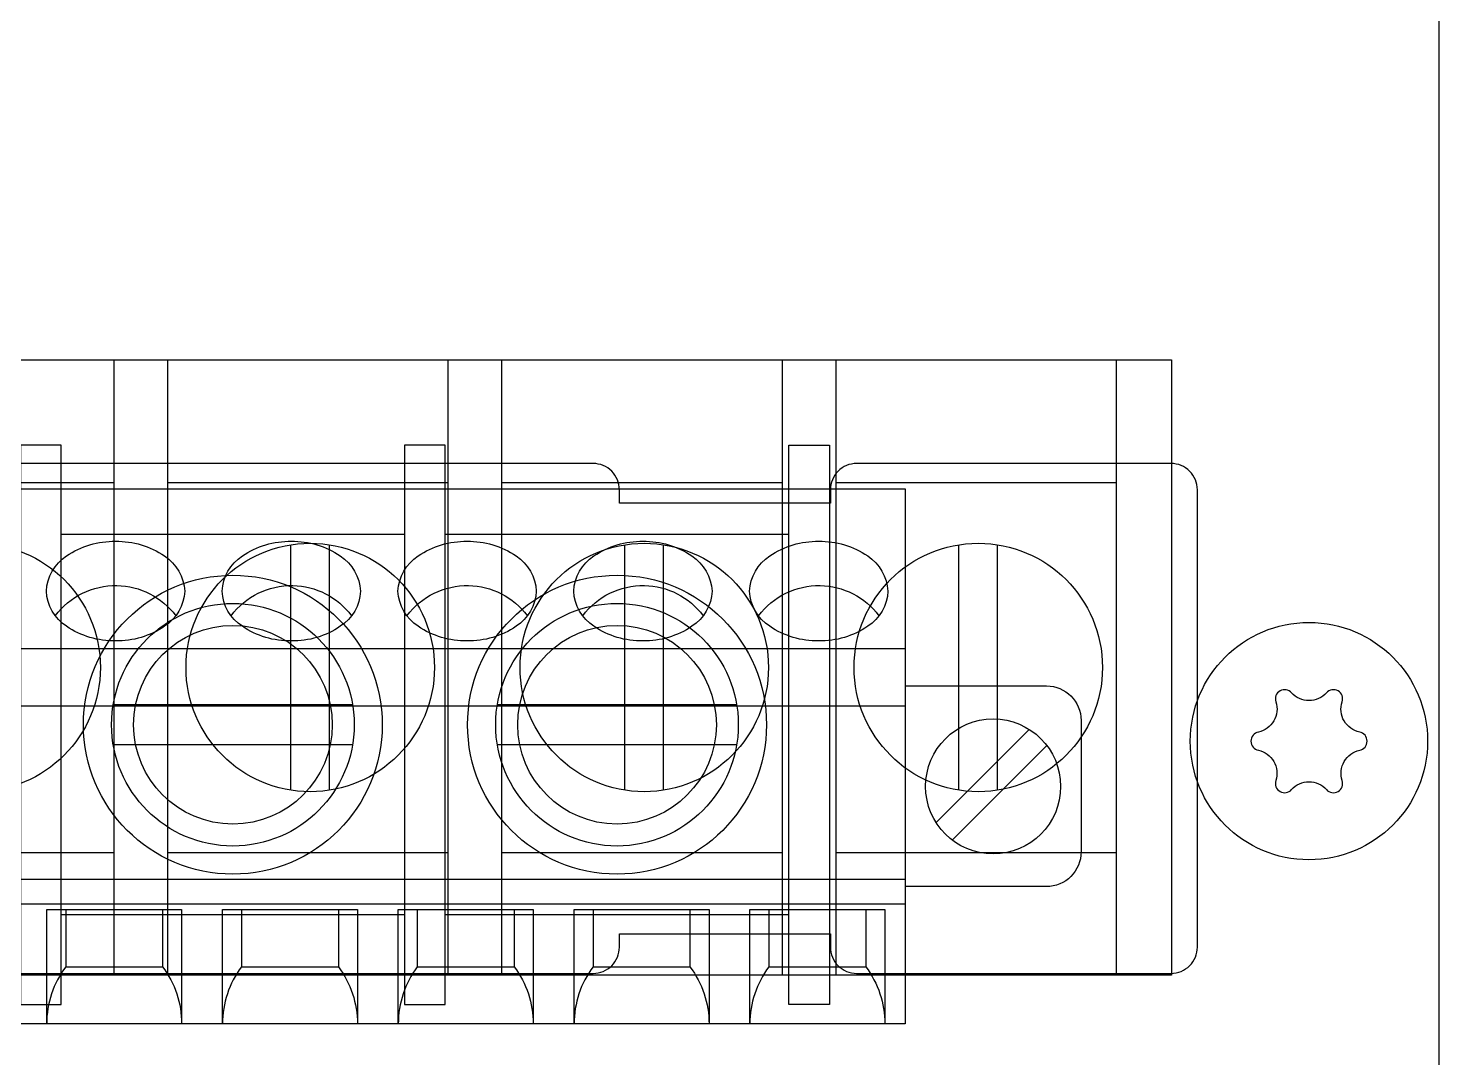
# Model space of a CAD drawing. Extents: x 0.3 to 23.7, y 0.2 to 17.5.
# Drawn here: x 21.396 to 23.001, y 2.016 to 3.187 of the extents above; entities that cross this region are included whole.
import ezdxf

# ---------------------------------------------------------------- set-up
doc = ezdxf.new("R2010")
doc.units = 0
doc.header["$MEASUREMENT"] = 0
for name, color, linetype in [('5_01__0-__EMPTY', 7, 'CONTINUOUS'), ('5_02__8-___4__ACI', 7, 'CONTINUOUS'), ('5_03__C-___4__DI_-__3__DO_', 7, 'CONTINUOUS'), ('5_04__2X___8__DO__STANDARD', 7, 'CONTINUOUS'), ('5_05__2A___8__DO__STANDARD', 7, 'CONTINUOUS'), ('5_06__2B___8__DO__STANDARD', 7, 'CONTINUOUS'), ('5_07__2C___8__DO__STANDARD', 7, 'CONTINUOUS'), ('5_08__3-___8__DI', 7, 'CONTINUOUS'), ('5_09__5-___8__AI', 7, 'CONTINUOUS'), ('5_10__6-___4__AI_-__4__AO_', 7, 'CONTINUOUS'), ('5_11__E___4__ACI_-__3__AVI', 7, 'CONTINUOUS'), ('7_00_____DWG', 7, 'CONTINUOUS')]:
    doc.layers.add(name, color=color, linetype=linetype)

msp = doc.modelspace()

# ---------------------------------------------------------------- linework, layer by layer
at = {"layer": '5_01__0-__EMPTY'}
msp.add_lwpolyline([(21.0736, 2.1117), (22.0388, 2.1117, 0.414214), (22.0687, 2.1416), (22.0687, 2.1567), (22.3087, 2.1567), (22.3087, 2.1416, 0.414214), (22.3386, 2.1117), (22.6963, 2.1117, 0.414973), (22.7262, 2.1416), (22.7262, 2.6618, 0.414973), (22.6963, 2.6917), (22.3386, 2.6917, 0.414214), (22.3087, 2.6618), (22.3087, 2.6467), (22.0687, 2.6467), (22.0687, 2.6618, 0.414214), (22.0388, 2.6917), (21.0736, 2.6917, 0.414214)], format="xyb", dxfattribs=at)
at = {"layer": '5_02__8-___4__ACI'}
for points in [[(21.4336, 2.0765), (21.4336, 2.7126), (21.3873, 2.7126), (21.3873, 2.0765)], [(21.8706, 2.0765), (21.8706, 2.7126), (21.8243, 2.7126), (21.8243, 2.0765)], [(22.2613, 2.0765), (22.2613, 2.7126), (22.3076, 2.7126), (22.3076, 2.0765)]]:
    msp.add_lwpolyline(points, close=True, dxfattribs=at)
for points in [[(21.8243, 2.6108), (21.4336, 2.6108)], [(22.2613, 2.6108), (21.8706, 2.6108)], [(21.7651, 2.4171), (21.4928, 2.4171)], [(22.2021, 2.4171), (21.9298, 2.4171)], [(21.4928, 2.3721), (21.7651, 2.3721)], [(21.9298, 2.3721), (22.2021, 2.3721)], [(21.8243, 2.1783), (21.4336, 2.1783)], [(22.2613, 2.1783), (21.8706, 2.1783)]]:
    msp.add_lwpolyline(points, dxfattribs=at)
for centre, radius in [((21.629, 2.3946), 0.17), ((22.066, 2.3946), 0.17), ((21.629, 2.3946), 0.138), ((22.066, 2.3946), 0.138), ((21.629, 2.3946), 0.113), ((22.066, 2.3946), 0.113)]:
    msp.add_circle(centre, radius, dxfattribs=at)
at = {"layer": '5_03__C-___4__DI_-__3__DO_'}
msp.add_lwpolyline([(20.7939, 2.663), (22.3939, 2.663), (22.3939, 2.0543), (20.7939, 2.0543)], close=True, dxfattribs=at)
for points in [[(21.4168, 2.5465, -0.244062), (21.4398, 2.5866, -0.154167), (21.4955, 2.6032, -0.154167), (21.5512, 2.5866, -0.236767), (21.5742, 2.5465, -0.24406), (21.5512, 2.5065, -0.154167), (21.4955, 2.4899, -0.154167), (21.4398, 2.5065, -0.244061)], [(21.6168, 2.5465, -0.244062), (21.6398, 2.5866, -0.154167), (21.6955, 2.6032, -0.154167), (21.7512, 2.5866, -0.236767), (21.7742, 2.5465, -0.24406), (21.7512, 2.5065, -0.154167), (21.6955, 2.4899, -0.154167), (21.6398, 2.5065, -0.244061)], [(21.8168, 2.5465, -0.244062), (21.8398, 2.5866, -0.154167), (21.8955, 2.6032, -0.154167), (21.9512, 2.5866, -0.236767), (21.9742, 2.5465, -0.24406), (21.9512, 2.5065, -0.154167), (21.8955, 2.4899, -0.154167), (21.8398, 2.5065, -0.244061)], [(22.0168, 2.5465, -0.244062), (22.0398, 2.5866, -0.154167), (22.0955, 2.6032, -0.154167), (22.1512, 2.5866, -0.236767), (22.1742, 2.5465, -0.24406), (22.1512, 2.5065, -0.154167), (22.0955, 2.4899, -0.154167), (22.0398, 2.5065, -0.244061)], [(22.2168, 2.5465, -0.244062), (22.2398, 2.5866, -0.154167), (22.2955, 2.6032, -0.154167), (22.3512, 2.5866, -0.236767), (22.3742, 2.5465, -0.24406), (22.3512, 2.5065, -0.154167), (22.2955, 2.4899, -0.154167), (22.2398, 2.5065, -0.244061)]]:
    msp.add_lwpolyline(points, format="xyb", close=True, dxfattribs=at)
for points in [[(21.4268, 2.5185, -0.001746), (21.427, 2.5186, -0.240907), (21.4971, 2.5529, -0.231198), (21.564, 2.5186, -0.005828), (21.5643, 2.5187)], [(21.6268, 2.5185, -0.001746), (21.627, 2.5186, -0.240907), (21.6971, 2.5529, -0.231198), (21.764, 2.5186, -0.005828), (21.7643, 2.5187)], [(21.8268, 2.5185, -0.001746), (21.827, 2.5186, -0.240907), (21.8971, 2.5529, -0.231198), (21.964, 2.5186, -0.005828), (21.9643, 2.5187)], [(22.0268, 2.5185, -0.001746), (22.027, 2.5186, -0.240907), (22.0971, 2.5529, -0.231198), (22.164, 2.5186, -0.005828), (22.1643, 2.5187)], [(22.2268, 2.5185, -0.001746), (22.227, 2.5186, -0.240907), (22.2971, 2.5529, -0.231198), (22.364, 2.5186, -0.005828), (22.3643, 2.5187)], [(22.3939, 2.4388), (22.5546, 2.4388, -0.414169), (22.5939, 2.3995), (22.5939, 2.2499, -0.414258), (22.5546, 2.2105), (22.3939, 2.2105)], [(21.4388, 2.1844), (21.4388, 2.1192, 0.162853), (21.4172, 2.0543, 1.944453)], [(21.549, 2.1844), (21.549, 2.1192, -0.162853), (21.5707, 2.0543, -1.944453)], [(21.6388, 2.1844), (21.6388, 2.1192, 0.162853), (21.6172, 2.0543, 1.944453)], [(21.749, 2.1844), (21.749, 2.1192, -0.162853), (21.7707, 2.0543, -1.944453)], [(21.8388, 2.1844), (21.8388, 2.1192, 0.162853), (21.8172, 2.0543, 1.944453)], [(21.949, 2.1844), (21.949, 2.1192, -0.162853), (21.9707, 2.0543, -1.944453)], [(22.0388, 2.1844), (22.0388, 2.1192, 0.162853), (22.0172, 2.0543, 1.944453)], [(22.149, 2.1844), (22.149, 2.1192, -0.162853), (22.1707, 2.0543, -1.944453)], [(22.2388, 2.1844), (22.2388, 2.1192, 0.162853), (22.2172, 2.0543, 1.944453)], [(22.349, 2.1844), (22.349, 2.1192, -0.162853), (22.3707, 2.0543, -1.944453)]]:
    msp.add_lwpolyline(points, format="xyb", dxfattribs=at)
for points in [[(20.7939, 2.4814), (22.3939, 2.4814)], [(20.7939, 2.416), (22.3939, 2.416)], [(22.4291, 2.2833), (22.535, 2.3893)], [(22.4474, 2.2633), (22.555, 2.3709)], [(20.7939, 2.2189), (22.3939, 2.2189)], [(20.7939, 2.191), (22.3939, 2.191)], [(21.4172, 2.0543), (21.4172, 2.1844), (21.5707, 2.1844), (21.5707, 2.0543)], [(21.6172, 2.0543), (21.6172, 2.1844), (21.7707, 2.1844), (21.7707, 2.0543)], [(21.8172, 2.0543), (21.8172, 2.1844), (21.9707, 2.1844), (21.9707, 2.0543)], [(22.0172, 2.0543), (22.0172, 2.1844), (22.1707, 2.1844), (22.1707, 2.0543)], [(22.2172, 2.0543), (22.2172, 2.1844), (22.3707, 2.1844), (22.3707, 2.0543)], [(21.4388, 2.1192), (21.549, 2.1192)], [(21.6388, 2.1192), (21.749, 2.1192)], [(21.8388, 2.1192), (21.949, 2.1192)], [(22.0388, 2.1192), (22.149, 2.1192)], [(22.2388, 2.1192), (22.349, 2.1192)]]:
    msp.add_lwpolyline(points, dxfattribs=at)
msp.add_circle((22.4939, 2.3244), 0.0768, dxfattribs=at)
at = {"layer": '5_04__2X___8__DO__STANDARD'}
msp.add_lwpolyline([(20.7939, 2.663), (22.3939, 2.663), (22.3939, 2.0543), (20.7939, 2.0543)], close=True, dxfattribs=at)
for points in [[(21.4168, 2.5465, -0.244062), (21.4398, 2.5866, -0.154167), (21.4955, 2.6032, -0.154167), (21.5512, 2.5866, -0.236767), (21.5742, 2.5465, -0.24406), (21.5512, 2.5065, -0.154167), (21.4955, 2.4899, -0.154167), (21.4398, 2.5065, -0.244061)], [(21.6168, 2.5465, -0.244062), (21.6398, 2.5866, -0.154167), (21.6955, 2.6032, -0.154167), (21.7512, 2.5866, -0.236767), (21.7742, 2.5465, -0.24406), (21.7512, 2.5065, -0.154167), (21.6955, 2.4899, -0.154167), (21.6398, 2.5065, -0.244061)], [(21.8168, 2.5465, -0.244062), (21.8398, 2.5866, -0.154167), (21.8955, 2.6032, -0.154167), (21.9512, 2.5866, -0.236767), (21.9742, 2.5465, -0.24406), (21.9512, 2.5065, -0.154167), (21.8955, 2.4899, -0.154167), (21.8398, 2.5065, -0.244061)], [(22.0168, 2.5465, -0.244062), (22.0398, 2.5866, -0.154167), (22.0955, 2.6032, -0.154167), (22.1512, 2.5866, -0.236767), (22.1742, 2.5465, -0.24406), (22.1512, 2.5065, -0.154167), (22.0955, 2.4899, -0.154167), (22.0398, 2.5065, -0.244061)], [(22.2168, 2.5465, -0.244062), (22.2398, 2.5866, -0.154167), (22.2955, 2.6032, -0.154167), (22.3512, 2.5866, -0.236767), (22.3742, 2.5465, -0.24406), (22.3512, 2.5065, -0.154167), (22.2955, 2.4899, -0.154167), (22.2398, 2.5065, -0.244061)]]:
    msp.add_lwpolyline(points, format="xyb", close=True, dxfattribs=at)
for points in [[(21.4268, 2.5185, -0.001746), (21.427, 2.5186, -0.240907), (21.4971, 2.5529, -0.231198), (21.564, 2.5186, -0.005828), (21.5643, 2.5187)], [(21.6268, 2.5185, -0.001746), (21.627, 2.5186, -0.240907), (21.6971, 2.5529, -0.231198), (21.764, 2.5186, -0.005828), (21.7643, 2.5187)], [(21.8268, 2.5185, -0.001746), (21.827, 2.5186, -0.240907), (21.8971, 2.5529, -0.231198), (21.964, 2.5186, -0.005828), (21.9643, 2.5187)], [(22.0268, 2.5185, -0.001746), (22.027, 2.5186, -0.240907), (22.0971, 2.5529, -0.231198), (22.164, 2.5186, -0.005828), (22.1643, 2.5187)], [(22.2268, 2.5185, -0.001746), (22.227, 2.5186, -0.240907), (22.2971, 2.5529, -0.231198), (22.364, 2.5186, -0.005828), (22.3643, 2.5187)], [(22.3939, 2.4388), (22.5546, 2.4388, -0.414169), (22.5939, 2.3995), (22.5939, 2.2499, -0.414258), (22.5546, 2.2105), (22.3939, 2.2105)], [(21.4388, 2.1844), (21.4388, 2.1192, 0.162853), (21.4172, 2.0543, 1.944453)], [(21.549, 2.1844), (21.549, 2.1192, -0.162853), (21.5707, 2.0543, -1.944453)], [(21.6388, 2.1844), (21.6388, 2.1192, 0.162853), (21.6172, 2.0543, 1.944453)], [(21.749, 2.1844), (21.749, 2.1192, -0.162853), (21.7707, 2.0543, -1.944453)], [(21.8388, 2.1844), (21.8388, 2.1192, 0.162853), (21.8172, 2.0543, 1.944453)], [(21.949, 2.1844), (21.949, 2.1192, -0.162853), (21.9707, 2.0543, -1.944453)], [(22.0388, 2.1844), (22.0388, 2.1192, 0.162853), (22.0172, 2.0543, 1.944453)], [(22.149, 2.1844), (22.149, 2.1192, -0.162853), (22.1707, 2.0543, -1.944453)], [(22.2388, 2.1844), (22.2388, 2.1192, 0.162853), (22.2172, 2.0543, 1.944453)], [(22.349, 2.1844), (22.349, 2.1192, -0.162853), (22.3707, 2.0543, -1.944453)]]:
    msp.add_lwpolyline(points, format="xyb", dxfattribs=at)
for points in [[(20.7939, 2.4814), (22.3939, 2.4814)], [(20.7939, 2.416), (22.3939, 2.416)], [(22.4291, 2.2833), (22.535, 2.3893)], [(22.4474, 2.2633), (22.555, 2.3709)], [(20.7939, 2.2189), (22.3939, 2.2189)], [(20.7939, 2.191), (22.3939, 2.191)], [(21.4172, 2.0543), (21.4172, 2.1844), (21.5707, 2.1844), (21.5707, 2.0543)], [(21.6172, 2.0543), (21.6172, 2.1844), (21.7707, 2.1844), (21.7707, 2.0543)], [(21.8172, 2.0543), (21.8172, 2.1844), (21.9707, 2.1844), (21.9707, 2.0543)], [(22.0172, 2.0543), (22.0172, 2.1844), (22.1707, 2.1844), (22.1707, 2.0543)], [(22.2172, 2.0543), (22.2172, 2.1844), (22.3707, 2.1844), (22.3707, 2.0543)], [(21.4388, 2.1192), (21.549, 2.1192)], [(21.6388, 2.1192), (21.749, 2.1192)], [(21.8388, 2.1192), (21.949, 2.1192)], [(22.0388, 2.1192), (22.149, 2.1192)], [(22.2388, 2.1192), (22.349, 2.1192)]]:
    msp.add_lwpolyline(points, dxfattribs=at)
msp.add_circle((22.4939, 2.3244), 0.0768, dxfattribs=at)
at = {"layer": '5_05__2A___8__DO__STANDARD'}
msp.add_lwpolyline([(20.7939, 2.663), (22.3939, 2.663), (22.3939, 2.0543), (20.7939, 2.0543)], close=True, dxfattribs=at)
for points in [[(21.4168, 2.5465, -0.244062), (21.4398, 2.5866, -0.154167), (21.4955, 2.6032, -0.154167), (21.5512, 2.5866, -0.236767), (21.5742, 2.5465, -0.24406), (21.5512, 2.5065, -0.154167), (21.4955, 2.4899, -0.154167), (21.4398, 2.5065, -0.244061)], [(21.6168, 2.5465, -0.244062), (21.6398, 2.5866, -0.154167), (21.6955, 2.6032, -0.154167), (21.7512, 2.5866, -0.236767), (21.7742, 2.5465, -0.24406), (21.7512, 2.5065, -0.154167), (21.6955, 2.4899, -0.154167), (21.6398, 2.5065, -0.244061)], [(21.8168, 2.5465, -0.244062), (21.8398, 2.5866, -0.154167), (21.8955, 2.6032, -0.154167), (21.9512, 2.5866, -0.236767), (21.9742, 2.5465, -0.24406), (21.9512, 2.5065, -0.154167), (21.8955, 2.4899, -0.154167), (21.8398, 2.5065, -0.244061)], [(22.0168, 2.5465, -0.244062), (22.0398, 2.5866, -0.154167), (22.0955, 2.6032, -0.154167), (22.1512, 2.5866, -0.236767), (22.1742, 2.5465, -0.24406), (22.1512, 2.5065, -0.154167), (22.0955, 2.4899, -0.154167), (22.0398, 2.5065, -0.244061)], [(22.2168, 2.5465, -0.244062), (22.2398, 2.5866, -0.154167), (22.2955, 2.6032, -0.154167), (22.3512, 2.5866, -0.236767), (22.3742, 2.5465, -0.24406), (22.3512, 2.5065, -0.154167), (22.2955, 2.4899, -0.154167), (22.2398, 2.5065, -0.244061)]]:
    msp.add_lwpolyline(points, format="xyb", close=True, dxfattribs=at)
for points in [[(21.4268, 2.5185, -0.001746), (21.427, 2.5186, -0.240907), (21.4971, 2.5529, -0.231198), (21.564, 2.5186, -0.005828), (21.5643, 2.5187)], [(21.6268, 2.5185, -0.001746), (21.627, 2.5186, -0.240907), (21.6971, 2.5529, -0.231198), (21.764, 2.5186, -0.005828), (21.7643, 2.5187)], [(21.8268, 2.5185, -0.001746), (21.827, 2.5186, -0.240907), (21.8971, 2.5529, -0.231198), (21.964, 2.5186, -0.005828), (21.9643, 2.5187)], [(22.0268, 2.5185, -0.001746), (22.027, 2.5186, -0.240907), (22.0971, 2.5529, -0.231198), (22.164, 2.5186, -0.005828), (22.1643, 2.5187)], [(22.2268, 2.5185, -0.001746), (22.227, 2.5186, -0.240907), (22.2971, 2.5529, -0.231198), (22.364, 2.5186, -0.005828), (22.3643, 2.5187)], [(22.3939, 2.4388), (22.5546, 2.4388, -0.414169), (22.5939, 2.3995), (22.5939, 2.2499, -0.414258), (22.5546, 2.2105), (22.3939, 2.2105)], [(21.4388, 2.1844), (21.4388, 2.1192, 0.162853), (21.4172, 2.0543, 1.944453)], [(21.549, 2.1844), (21.549, 2.1192, -0.162853), (21.5707, 2.0543, -1.944453)], [(21.6388, 2.1844), (21.6388, 2.1192, 0.162853), (21.6172, 2.0543, 1.944453)], [(21.749, 2.1844), (21.749, 2.1192, -0.162853), (21.7707, 2.0543, -1.944453)], [(21.8388, 2.1844), (21.8388, 2.1192, 0.162853), (21.8172, 2.0543, 1.944453)], [(21.949, 2.1844), (21.949, 2.1192, -0.162853), (21.9707, 2.0543, -1.944453)], [(22.0388, 2.1844), (22.0388, 2.1192, 0.162853), (22.0172, 2.0543, 1.944453)], [(22.149, 2.1844), (22.149, 2.1192, -0.162853), (22.1707, 2.0543, -1.944453)], [(22.2388, 2.1844), (22.2388, 2.1192, 0.162853), (22.2172, 2.0543, 1.944453)], [(22.349, 2.1844), (22.349, 2.1192, -0.162853), (22.3707, 2.0543, -1.944453)]]:
    msp.add_lwpolyline(points, format="xyb", dxfattribs=at)
for points in [[(20.7939, 2.4814), (22.3939, 2.4814)], [(20.7939, 2.416), (22.3939, 2.416)], [(22.4291, 2.2833), (22.535, 2.3893)], [(22.4474, 2.2633), (22.555, 2.3709)], [(20.7939, 2.2189), (22.3939, 2.2189)], [(20.7939, 2.191), (22.3939, 2.191)], [(21.4172, 2.0543), (21.4172, 2.1844), (21.5707, 2.1844), (21.5707, 2.0543)], [(21.6172, 2.0543), (21.6172, 2.1844), (21.7707, 2.1844), (21.7707, 2.0543)], [(21.8172, 2.0543), (21.8172, 2.1844), (21.9707, 2.1844), (21.9707, 2.0543)], [(22.0172, 2.0543), (22.0172, 2.1844), (22.1707, 2.1844), (22.1707, 2.0543)], [(22.2172, 2.0543), (22.2172, 2.1844), (22.3707, 2.1844), (22.3707, 2.0543)], [(21.4388, 2.1192), (21.549, 2.1192)], [(21.6388, 2.1192), (21.749, 2.1192)], [(21.8388, 2.1192), (21.949, 2.1192)], [(22.0388, 2.1192), (22.149, 2.1192)], [(22.2388, 2.1192), (22.349, 2.1192)]]:
    msp.add_lwpolyline(points, dxfattribs=at)
msp.add_circle((22.4939, 2.3244), 0.0768, dxfattribs=at)
at = {"layer": '5_06__2B___8__DO__STANDARD'}
msp.add_lwpolyline([(20.7939, 2.663), (22.3939, 2.663), (22.3939, 2.0543), (20.7939, 2.0543)], close=True, dxfattribs=at)
for points in [[(21.4168, 2.5465, -0.244062), (21.4398, 2.5866, -0.154167), (21.4955, 2.6032, -0.154167), (21.5512, 2.5866, -0.236767), (21.5742, 2.5465, -0.24406), (21.5512, 2.5065, -0.154167), (21.4955, 2.4899, -0.154167), (21.4398, 2.5065, -0.244061)], [(21.6168, 2.5465, -0.244062), (21.6398, 2.5866, -0.154167), (21.6955, 2.6032, -0.154167), (21.7512, 2.5866, -0.236767), (21.7742, 2.5465, -0.24406), (21.7512, 2.5065, -0.154167), (21.6955, 2.4899, -0.154167), (21.6398, 2.5065, -0.244061)], [(21.8168, 2.5465, -0.244062), (21.8398, 2.5866, -0.154167), (21.8955, 2.6032, -0.154167), (21.9512, 2.5866, -0.236767), (21.9742, 2.5465, -0.24406), (21.9512, 2.5065, -0.154167), (21.8955, 2.4899, -0.154167), (21.8398, 2.5065, -0.244061)], [(22.0168, 2.5465, -0.244062), (22.0398, 2.5866, -0.154167), (22.0955, 2.6032, -0.154167), (22.1512, 2.5866, -0.236767), (22.1742, 2.5465, -0.24406), (22.1512, 2.5065, -0.154167), (22.0955, 2.4899, -0.154167), (22.0398, 2.5065, -0.244061)], [(22.2168, 2.5465, -0.244062), (22.2398, 2.5866, -0.154167), (22.2955, 2.6032, -0.154167), (22.3512, 2.5866, -0.236767), (22.3742, 2.5465, -0.24406), (22.3512, 2.5065, -0.154167), (22.2955, 2.4899, -0.154167), (22.2398, 2.5065, -0.244061)]]:
    msp.add_lwpolyline(points, format="xyb", close=True, dxfattribs=at)
for points in [[(21.4268, 2.5185, -0.001746), (21.427, 2.5186, -0.240907), (21.4971, 2.5529, -0.231198), (21.564, 2.5186, -0.005828), (21.5643, 2.5187)], [(21.6268, 2.5185, -0.001746), (21.627, 2.5186, -0.240907), (21.6971, 2.5529, -0.231198), (21.764, 2.5186, -0.005828), (21.7643, 2.5187)], [(21.8268, 2.5185, -0.001746), (21.827, 2.5186, -0.240907), (21.8971, 2.5529, -0.231198), (21.964, 2.5186, -0.005828), (21.9643, 2.5187)], [(22.0268, 2.5185, -0.001746), (22.027, 2.5186, -0.240907), (22.0971, 2.5529, -0.231198), (22.164, 2.5186, -0.005828), (22.1643, 2.5187)], [(22.2268, 2.5185, -0.001746), (22.227, 2.5186, -0.240907), (22.2971, 2.5529, -0.231198), (22.364, 2.5186, -0.005828), (22.3643, 2.5187)], [(22.3939, 2.4388), (22.5546, 2.4388, -0.414169), (22.5939, 2.3995), (22.5939, 2.2499, -0.414258), (22.5546, 2.2105), (22.3939, 2.2105)], [(21.4388, 2.1844), (21.4388, 2.1192, 0.162853), (21.4172, 2.0543, 1.944453)], [(21.549, 2.1844), (21.549, 2.1192, -0.162853), (21.5707, 2.0543, -1.944453)], [(21.6388, 2.1844), (21.6388, 2.1192, 0.162853), (21.6172, 2.0543, 1.944453)], [(21.749, 2.1844), (21.749, 2.1192, -0.162853), (21.7707, 2.0543, -1.944453)], [(21.8388, 2.1844), (21.8388, 2.1192, 0.162853), (21.8172, 2.0543, 1.944453)], [(21.949, 2.1844), (21.949, 2.1192, -0.162853), (21.9707, 2.0543, -1.944453)], [(22.0388, 2.1844), (22.0388, 2.1192, 0.162853), (22.0172, 2.0543, 1.944453)], [(22.149, 2.1844), (22.149, 2.1192, -0.162853), (22.1707, 2.0543, -1.944453)], [(22.2388, 2.1844), (22.2388, 2.1192, 0.162853), (22.2172, 2.0543, 1.944453)], [(22.349, 2.1844), (22.349, 2.1192, -0.162853), (22.3707, 2.0543, -1.944453)]]:
    msp.add_lwpolyline(points, format="xyb", dxfattribs=at)
for points in [[(20.7939, 2.4814), (22.3939, 2.4814)], [(20.7939, 2.416), (22.3939, 2.416)], [(22.4291, 2.2833), (22.535, 2.3893)], [(22.4474, 2.2633), (22.555, 2.3709)], [(20.7939, 2.2189), (22.3939, 2.2189)], [(20.7939, 2.191), (22.3939, 2.191)], [(21.4172, 2.0543), (21.4172, 2.1844), (21.5707, 2.1844), (21.5707, 2.0543)], [(21.6172, 2.0543), (21.6172, 2.1844), (21.7707, 2.1844), (21.7707, 2.0543)], [(21.8172, 2.0543), (21.8172, 2.1844), (21.9707, 2.1844), (21.9707, 2.0543)], [(22.0172, 2.0543), (22.0172, 2.1844), (22.1707, 2.1844), (22.1707, 2.0543)], [(22.2172, 2.0543), (22.2172, 2.1844), (22.3707, 2.1844), (22.3707, 2.0543)], [(21.4388, 2.1192), (21.549, 2.1192)], [(21.6388, 2.1192), (21.749, 2.1192)], [(21.8388, 2.1192), (21.949, 2.1192)], [(22.0388, 2.1192), (22.149, 2.1192)], [(22.2388, 2.1192), (22.349, 2.1192)]]:
    msp.add_lwpolyline(points, dxfattribs=at)
msp.add_circle((22.4939, 2.3244), 0.0768, dxfattribs=at)
at = {"layer": '5_07__2C___8__DO__STANDARD'}
msp.add_lwpolyline([(20.7939, 2.663), (22.3939, 2.663), (22.3939, 2.0543), (20.7939, 2.0543)], close=True, dxfattribs=at)
for points in [[(21.4168, 2.5465, -0.244062), (21.4398, 2.5866, -0.154167), (21.4955, 2.6032, -0.154167), (21.5512, 2.5866, -0.236767), (21.5742, 2.5465, -0.24406), (21.5512, 2.5065, -0.154167), (21.4955, 2.4899, -0.154167), (21.4398, 2.5065, -0.244061)], [(21.6168, 2.5465, -0.244062), (21.6398, 2.5866, -0.154167), (21.6955, 2.6032, -0.154167), (21.7512, 2.5866, -0.236767), (21.7742, 2.5465, -0.24406), (21.7512, 2.5065, -0.154167), (21.6955, 2.4899, -0.154167), (21.6398, 2.5065, -0.244061)], [(21.8168, 2.5465, -0.244062), (21.8398, 2.5866, -0.154167), (21.8955, 2.6032, -0.154167), (21.9512, 2.5866, -0.236767), (21.9742, 2.5465, -0.24406), (21.9512, 2.5065, -0.154167), (21.8955, 2.4899, -0.154167), (21.8398, 2.5065, -0.244061)], [(22.0168, 2.5465, -0.244062), (22.0398, 2.5866, -0.154167), (22.0955, 2.6032, -0.154167), (22.1512, 2.5866, -0.236767), (22.1742, 2.5465, -0.24406), (22.1512, 2.5065, -0.154167), (22.0955, 2.4899, -0.154167), (22.0398, 2.5065, -0.244061)], [(22.2168, 2.5465, -0.244062), (22.2398, 2.5866, -0.154167), (22.2955, 2.6032, -0.154167), (22.3512, 2.5866, -0.236767), (22.3742, 2.5465, -0.24406), (22.3512, 2.5065, -0.154167), (22.2955, 2.4899, -0.154167), (22.2398, 2.5065, -0.244061)]]:
    msp.add_lwpolyline(points, format="xyb", close=True, dxfattribs=at)
for points in [[(21.4268, 2.5185, -0.001746), (21.427, 2.5186, -0.240907), (21.4971, 2.5529, -0.231198), (21.564, 2.5186, -0.005828), (21.5643, 2.5187)], [(21.6268, 2.5185, -0.001746), (21.627, 2.5186, -0.240907), (21.6971, 2.5529, -0.231198), (21.764, 2.5186, -0.005828), (21.7643, 2.5187)], [(21.8268, 2.5185, -0.001746), (21.827, 2.5186, -0.240907), (21.8971, 2.5529, -0.231198), (21.964, 2.5186, -0.005828), (21.9643, 2.5187)], [(22.0268, 2.5185, -0.001746), (22.027, 2.5186, -0.240907), (22.0971, 2.5529, -0.231198), (22.164, 2.5186, -0.005828), (22.1643, 2.5187)], [(22.2268, 2.5185, -0.001746), (22.227, 2.5186, -0.240907), (22.2971, 2.5529, -0.231198), (22.364, 2.5186, -0.005828), (22.3643, 2.5187)], [(22.3939, 2.4388), (22.5546, 2.4388, -0.414169), (22.5939, 2.3995), (22.5939, 2.2499, -0.414258), (22.5546, 2.2105), (22.3939, 2.2105)], [(21.4388, 2.1844), (21.4388, 2.1192, 0.162853), (21.4172, 2.0543, 1.944453)], [(21.549, 2.1844), (21.549, 2.1192, -0.162853), (21.5707, 2.0543, -1.944453)], [(21.6388, 2.1844), (21.6388, 2.1192, 0.162853), (21.6172, 2.0543, 1.944453)], [(21.749, 2.1844), (21.749, 2.1192, -0.162853), (21.7707, 2.0543, -1.944453)], [(21.8388, 2.1844), (21.8388, 2.1192, 0.162853), (21.8172, 2.0543, 1.944453)], [(21.949, 2.1844), (21.949, 2.1192, -0.162853), (21.9707, 2.0543, -1.944453)], [(22.0388, 2.1844), (22.0388, 2.1192, 0.162853), (22.0172, 2.0543, 1.944453)], [(22.149, 2.1844), (22.149, 2.1192, -0.162853), (22.1707, 2.0543, -1.944453)], [(22.2388, 2.1844), (22.2388, 2.1192, 0.162853), (22.2172, 2.0543, 1.944453)], [(22.349, 2.1844), (22.349, 2.1192, -0.162853), (22.3707, 2.0543, -1.944453)]]:
    msp.add_lwpolyline(points, format="xyb", dxfattribs=at)
for points in [[(20.7939, 2.4814), (22.3939, 2.4814)], [(20.7939, 2.416), (22.3939, 2.416)], [(22.4291, 2.2833), (22.535, 2.3893)], [(22.4474, 2.2633), (22.555, 2.3709)], [(20.7939, 2.2189), (22.3939, 2.2189)], [(20.7939, 2.191), (22.3939, 2.191)], [(21.4172, 2.0543), (21.4172, 2.1844), (21.5707, 2.1844), (21.5707, 2.0543)], [(21.6172, 2.0543), (21.6172, 2.1844), (21.7707, 2.1844), (21.7707, 2.0543)], [(21.8172, 2.0543), (21.8172, 2.1844), (21.9707, 2.1844), (21.9707, 2.0543)], [(22.0172, 2.0543), (22.0172, 2.1844), (22.1707, 2.1844), (22.1707, 2.0543)], [(22.2172, 2.0543), (22.2172, 2.1844), (22.3707, 2.1844), (22.3707, 2.0543)], [(21.4388, 2.1192), (21.549, 2.1192)], [(21.6388, 2.1192), (21.749, 2.1192)], [(21.8388, 2.1192), (21.949, 2.1192)], [(22.0388, 2.1192), (22.149, 2.1192)], [(22.2388, 2.1192), (22.349, 2.1192)]]:
    msp.add_lwpolyline(points, dxfattribs=at)
msp.add_circle((22.4939, 2.3244), 0.0768, dxfattribs=at)
at = {"layer": '5_08__3-___8__DI'}
msp.add_lwpolyline([(20.7939, 2.663), (22.3939, 2.663), (22.3939, 2.0543), (20.7939, 2.0543)], close=True, dxfattribs=at)
for points in [[(21.4168, 2.5465, -0.244062), (21.4398, 2.5866, -0.154167), (21.4955, 2.6032, -0.154167), (21.5512, 2.5866, -0.236767), (21.5742, 2.5465, -0.24406), (21.5512, 2.5065, -0.154167), (21.4955, 2.4899, -0.154167), (21.4398, 2.5065, -0.244061)], [(21.6168, 2.5465, -0.244062), (21.6398, 2.5866, -0.154167), (21.6955, 2.6032, -0.154167), (21.7512, 2.5866, -0.236767), (21.7742, 2.5465, -0.24406), (21.7512, 2.5065, -0.154167), (21.6955, 2.4899, -0.154167), (21.6398, 2.5065, -0.244061)], [(21.8168, 2.5465, -0.244062), (21.8398, 2.5866, -0.154167), (21.8955, 2.6032, -0.154167), (21.9512, 2.5866, -0.236767), (21.9742, 2.5465, -0.24406), (21.9512, 2.5065, -0.154167), (21.8955, 2.4899, -0.154167), (21.8398, 2.5065, -0.244061)], [(22.0168, 2.5465, -0.244062), (22.0398, 2.5866, -0.154167), (22.0955, 2.6032, -0.154167), (22.1512, 2.5866, -0.236767), (22.1742, 2.5465, -0.24406), (22.1512, 2.5065, -0.154167), (22.0955, 2.4899, -0.154167), (22.0398, 2.5065, -0.244061)], [(22.2168, 2.5465, -0.244062), (22.2398, 2.5866, -0.154167), (22.2955, 2.6032, -0.154167), (22.3512, 2.5866, -0.236767), (22.3742, 2.5465, -0.24406), (22.3512, 2.5065, -0.154167), (22.2955, 2.4899, -0.154167), (22.2398, 2.5065, -0.244061)]]:
    msp.add_lwpolyline(points, format="xyb", close=True, dxfattribs=at)
for points in [[(21.4268, 2.5185, -0.001746), (21.427, 2.5186, -0.240907), (21.4971, 2.5529, -0.231198), (21.564, 2.5186, -0.005828), (21.5643, 2.5187)], [(21.6268, 2.5185, -0.001746), (21.627, 2.5186, -0.240907), (21.6971, 2.5529, -0.231198), (21.764, 2.5186, -0.005828), (21.7643, 2.5187)], [(21.8268, 2.5185, -0.001746), (21.827, 2.5186, -0.240907), (21.8971, 2.5529, -0.231198), (21.964, 2.5186, -0.005828), (21.9643, 2.5187)], [(22.0268, 2.5185, -0.001746), (22.027, 2.5186, -0.240907), (22.0971, 2.5529, -0.231198), (22.164, 2.5186, -0.005828), (22.1643, 2.5187)], [(22.2268, 2.5185, -0.001746), (22.227, 2.5186, -0.240907), (22.2971, 2.5529, -0.231198), (22.364, 2.5186, -0.005828), (22.3643, 2.5187)], [(22.3939, 2.4388), (22.5546, 2.4388, -0.414169), (22.5939, 2.3995), (22.5939, 2.2499, -0.414258), (22.5546, 2.2105), (22.3939, 2.2105)], [(21.4388, 2.1844), (21.4388, 2.1192, 0.162853), (21.4172, 2.0543, 1.944453)], [(21.549, 2.1844), (21.549, 2.1192, -0.162853), (21.5707, 2.0543, -1.944453)], [(21.6388, 2.1844), (21.6388, 2.1192, 0.162853), (21.6172, 2.0543, 1.944453)], [(21.749, 2.1844), (21.749, 2.1192, -0.162853), (21.7707, 2.0543, -1.944453)], [(21.8388, 2.1844), (21.8388, 2.1192, 0.162853), (21.8172, 2.0543, 1.944453)], [(21.949, 2.1844), (21.949, 2.1192, -0.162853), (21.9707, 2.0543, -1.944453)], [(22.0388, 2.1844), (22.0388, 2.1192, 0.162853), (22.0172, 2.0543, 1.944453)], [(22.149, 2.1844), (22.149, 2.1192, -0.162853), (22.1707, 2.0543, -1.944453)], [(22.2388, 2.1844), (22.2388, 2.1192, 0.162853), (22.2172, 2.0543, 1.944453)], [(22.349, 2.1844), (22.349, 2.1192, -0.162853), (22.3707, 2.0543, -1.944453)]]:
    msp.add_lwpolyline(points, format="xyb", dxfattribs=at)
for points in [[(20.7939, 2.4814), (22.3939, 2.4814)], [(20.7939, 2.416), (22.3939, 2.416)], [(22.4291, 2.2833), (22.535, 2.3893)], [(22.4474, 2.2633), (22.555, 2.3709)], [(20.7939, 2.2189), (22.3939, 2.2189)], [(20.7939, 2.191), (22.3939, 2.191)], [(21.4172, 2.0543), (21.4172, 2.1844), (21.5707, 2.1844), (21.5707, 2.0543)], [(21.6172, 2.0543), (21.6172, 2.1844), (21.7707, 2.1844), (21.7707, 2.0543)], [(21.8172, 2.0543), (21.8172, 2.1844), (21.9707, 2.1844), (21.9707, 2.0543)], [(22.0172, 2.0543), (22.0172, 2.1844), (22.1707, 2.1844), (22.1707, 2.0543)], [(22.2172, 2.0543), (22.2172, 2.1844), (22.3707, 2.1844), (22.3707, 2.0543)], [(21.4388, 2.1192), (21.549, 2.1192)], [(21.6388, 2.1192), (21.749, 2.1192)], [(21.8388, 2.1192), (21.949, 2.1192)], [(22.0388, 2.1192), (22.149, 2.1192)], [(22.2388, 2.1192), (22.349, 2.1192)]]:
    msp.add_lwpolyline(points, dxfattribs=at)
msp.add_circle((22.4939, 2.3244), 0.0768, dxfattribs=at)
at = {"layer": '5_09__5-___8__AI'}
msp.add_lwpolyline([(20.7939, 2.663), (22.3939, 2.663), (22.3939, 2.0543), (20.7939, 2.0543)], close=True, dxfattribs=at)
for points in [[(21.4168, 2.5465, -0.244062), (21.4398, 2.5866, -0.154167), (21.4955, 2.6032, -0.154167), (21.5512, 2.5866, -0.236767), (21.5742, 2.5465, -0.24406), (21.5512, 2.5065, -0.154167), (21.4955, 2.4899, -0.154167), (21.4398, 2.5065, -0.244061)], [(21.6168, 2.5465, -0.244062), (21.6398, 2.5866, -0.154167), (21.6955, 2.6032, -0.154167), (21.7512, 2.5866, -0.236767), (21.7742, 2.5465, -0.24406), (21.7512, 2.5065, -0.154167), (21.6955, 2.4899, -0.154167), (21.6398, 2.5065, -0.244061)], [(21.8168, 2.5465, -0.244062), (21.8398, 2.5866, -0.154167), (21.8955, 2.6032, -0.154167), (21.9512, 2.5866, -0.236767), (21.9742, 2.5465, -0.24406), (21.9512, 2.5065, -0.154167), (21.8955, 2.4899, -0.154167), (21.8398, 2.5065, -0.244061)], [(22.0168, 2.5465, -0.244062), (22.0398, 2.5866, -0.154167), (22.0955, 2.6032, -0.154167), (22.1512, 2.5866, -0.236767), (22.1742, 2.5465, -0.24406), (22.1512, 2.5065, -0.154167), (22.0955, 2.4899, -0.154167), (22.0398, 2.5065, -0.244061)], [(22.2168, 2.5465, -0.244062), (22.2398, 2.5866, -0.154167), (22.2955, 2.6032, -0.154167), (22.3512, 2.5866, -0.236767), (22.3742, 2.5465, -0.24406), (22.3512, 2.5065, -0.154167), (22.2955, 2.4899, -0.154167), (22.2398, 2.5065, -0.244061)]]:
    msp.add_lwpolyline(points, format="xyb", close=True, dxfattribs=at)
for points in [[(21.4268, 2.5185, -0.001746), (21.427, 2.5186, -0.240907), (21.4971, 2.5529, -0.231198), (21.564, 2.5186, -0.005828), (21.5643, 2.5187)], [(21.6268, 2.5185, -0.001746), (21.627, 2.5186, -0.240907), (21.6971, 2.5529, -0.231198), (21.764, 2.5186, -0.005828), (21.7643, 2.5187)], [(21.8268, 2.5185, -0.001746), (21.827, 2.5186, -0.240907), (21.8971, 2.5529, -0.231198), (21.964, 2.5186, -0.005828), (21.9643, 2.5187)], [(22.0268, 2.5185, -0.001746), (22.027, 2.5186, -0.240907), (22.0971, 2.5529, -0.231198), (22.164, 2.5186, -0.005828), (22.1643, 2.5187)], [(22.2268, 2.5185, -0.001746), (22.227, 2.5186, -0.240907), (22.2971, 2.5529, -0.231198), (22.364, 2.5186, -0.005828), (22.3643, 2.5187)], [(22.3939, 2.4388), (22.5546, 2.4388, -0.414169), (22.5939, 2.3995), (22.5939, 2.2499, -0.414258), (22.5546, 2.2105), (22.3939, 2.2105)], [(21.4388, 2.1844), (21.4388, 2.1192, 0.162853), (21.4172, 2.0543, 1.944453)], [(21.549, 2.1844), (21.549, 2.1192, -0.162853), (21.5707, 2.0543, -1.944453)], [(21.6388, 2.1844), (21.6388, 2.1192, 0.162853), (21.6172, 2.0543, 1.944453)], [(21.749, 2.1844), (21.749, 2.1192, -0.162853), (21.7707, 2.0543, -1.944453)], [(21.8388, 2.1844), (21.8388, 2.1192, 0.162853), (21.8172, 2.0543, 1.944453)], [(21.949, 2.1844), (21.949, 2.1192, -0.162853), (21.9707, 2.0543, -1.944453)], [(22.0388, 2.1844), (22.0388, 2.1192, 0.162853), (22.0172, 2.0543, 1.944453)], [(22.149, 2.1844), (22.149, 2.1192, -0.162853), (22.1707, 2.0543, -1.944453)], [(22.2388, 2.1844), (22.2388, 2.1192, 0.162853), (22.2172, 2.0543, 1.944453)], [(22.349, 2.1844), (22.349, 2.1192, -0.162853), (22.3707, 2.0543, -1.944453)]]:
    msp.add_lwpolyline(points, format="xyb", dxfattribs=at)
for points in [[(20.7939, 2.4814), (22.3939, 2.4814)], [(20.7939, 2.416), (22.3939, 2.416)], [(22.4291, 2.2833), (22.535, 2.3893)], [(22.4474, 2.2633), (22.555, 2.3709)], [(20.7939, 2.2189), (22.3939, 2.2189)], [(20.7939, 2.191), (22.3939, 2.191)], [(21.4172, 2.0543), (21.4172, 2.1844), (21.5707, 2.1844), (21.5707, 2.0543)], [(21.6172, 2.0543), (21.6172, 2.1844), (21.7707, 2.1844), (21.7707, 2.0543)], [(21.8172, 2.0543), (21.8172, 2.1844), (21.9707, 2.1844), (21.9707, 2.0543)], [(22.0172, 2.0543), (22.0172, 2.1844), (22.1707, 2.1844), (22.1707, 2.0543)], [(22.2172, 2.0543), (22.2172, 2.1844), (22.3707, 2.1844), (22.3707, 2.0543)], [(21.4388, 2.1192), (21.549, 2.1192)], [(21.6388, 2.1192), (21.749, 2.1192)], [(21.8388, 2.1192), (21.949, 2.1192)], [(22.0388, 2.1192), (22.149, 2.1192)], [(22.2388, 2.1192), (22.349, 2.1192)]]:
    msp.add_lwpolyline(points, dxfattribs=at)
msp.add_circle((22.4939, 2.3244), 0.0768, dxfattribs=at)
at = {"layer": '5_10__6-___4__AI_-__4__AO_'}
msp.add_lwpolyline([(20.7939, 2.663), (22.3939, 2.663), (22.3939, 2.0543), (20.7939, 2.0543)], close=True, dxfattribs=at)
for points in [[(21.4168, 2.5465, -0.244062), (21.4398, 2.5866, -0.154167), (21.4955, 2.6032, -0.154167), (21.5512, 2.5866, -0.236767), (21.5742, 2.5465, -0.24406), (21.5512, 2.5065, -0.154167), (21.4955, 2.4899, -0.154167), (21.4398, 2.5065, -0.244061)], [(21.6168, 2.5465, -0.244062), (21.6398, 2.5866, -0.154167), (21.6955, 2.6032, -0.154167), (21.7512, 2.5866, -0.236767), (21.7742, 2.5465, -0.24406), (21.7512, 2.5065, -0.154167), (21.6955, 2.4899, -0.154167), (21.6398, 2.5065, -0.244061)], [(21.8168, 2.5465, -0.244062), (21.8398, 2.5866, -0.154167), (21.8955, 2.6032, -0.154167), (21.9512, 2.5866, -0.236767), (21.9742, 2.5465, -0.24406), (21.9512, 2.5065, -0.154167), (21.8955, 2.4899, -0.154167), (21.8398, 2.5065, -0.244061)], [(22.0168, 2.5465, -0.244062), (22.0398, 2.5866, -0.154167), (22.0955, 2.6032, -0.154167), (22.1512, 2.5866, -0.236767), (22.1742, 2.5465, -0.24406), (22.1512, 2.5065, -0.154167), (22.0955, 2.4899, -0.154167), (22.0398, 2.5065, -0.244061)], [(22.2168, 2.5465, -0.244062), (22.2398, 2.5866, -0.154167), (22.2955, 2.6032, -0.154167), (22.3512, 2.5866, -0.236767), (22.3742, 2.5465, -0.24406), (22.3512, 2.5065, -0.154167), (22.2955, 2.4899, -0.154167), (22.2398, 2.5065, -0.244061)]]:
    msp.add_lwpolyline(points, format="xyb", close=True, dxfattribs=at)
for points in [[(21.4268, 2.5185, -0.001746), (21.427, 2.5186, -0.240907), (21.4971, 2.5529, -0.231198), (21.564, 2.5186, -0.005828), (21.5643, 2.5187)], [(21.6268, 2.5185, -0.001746), (21.627, 2.5186, -0.240907), (21.6971, 2.5529, -0.231198), (21.764, 2.5186, -0.005828), (21.7643, 2.5187)], [(21.8268, 2.5185, -0.001746), (21.827, 2.5186, -0.240907), (21.8971, 2.5529, -0.231198), (21.964, 2.5186, -0.005828), (21.9643, 2.5187)], [(22.0268, 2.5185, -0.001746), (22.027, 2.5186, -0.240907), (22.0971, 2.5529, -0.231198), (22.164, 2.5186, -0.005828), (22.1643, 2.5187)], [(22.2268, 2.5185, -0.001746), (22.227, 2.5186, -0.240907), (22.2971, 2.5529, -0.231198), (22.364, 2.5186, -0.005828), (22.3643, 2.5187)], [(22.3939, 2.4388), (22.5546, 2.4388, -0.414169), (22.5939, 2.3995), (22.5939, 2.2499, -0.414258), (22.5546, 2.2105), (22.3939, 2.2105)], [(21.4388, 2.1844), (21.4388, 2.1192, 0.162853), (21.4172, 2.0543, 1.944453)], [(21.549, 2.1844), (21.549, 2.1192, -0.162853), (21.5707, 2.0543, -1.944453)], [(21.6388, 2.1844), (21.6388, 2.1192, 0.162853), (21.6172, 2.0543, 1.944453)], [(21.749, 2.1844), (21.749, 2.1192, -0.162853), (21.7707, 2.0543, -1.944453)], [(21.8388, 2.1844), (21.8388, 2.1192, 0.162853), (21.8172, 2.0543, 1.944453)], [(21.949, 2.1844), (21.949, 2.1192, -0.162853), (21.9707, 2.0543, -1.944453)], [(22.0388, 2.1844), (22.0388, 2.1192, 0.162853), (22.0172, 2.0543, 1.944453)], [(22.149, 2.1844), (22.149, 2.1192, -0.162853), (22.1707, 2.0543, -1.944453)], [(22.2388, 2.1844), (22.2388, 2.1192, 0.162853), (22.2172, 2.0543, 1.944453)], [(22.349, 2.1844), (22.349, 2.1192, -0.162853), (22.3707, 2.0543, -1.944453)]]:
    msp.add_lwpolyline(points, format="xyb", dxfattribs=at)
for points in [[(20.7939, 2.4814), (22.3939, 2.4814)], [(20.7939, 2.416), (22.3939, 2.416)], [(22.4291, 2.2833), (22.535, 2.3893)], [(22.4474, 2.2633), (22.555, 2.3709)], [(20.7939, 2.2189), (22.3939, 2.2189)], [(20.7939, 2.191), (22.3939, 2.191)], [(21.4172, 2.0543), (21.4172, 2.1844), (21.5707, 2.1844), (21.5707, 2.0543)], [(21.6172, 2.0543), (21.6172, 2.1844), (21.7707, 2.1844), (21.7707, 2.0543)], [(21.8172, 2.0543), (21.8172, 2.1844), (21.9707, 2.1844), (21.9707, 2.0543)], [(22.0172, 2.0543), (22.0172, 2.1844), (22.1707, 2.1844), (22.1707, 2.0543)], [(22.2172, 2.0543), (22.2172, 2.1844), (22.3707, 2.1844), (22.3707, 2.0543)], [(21.4388, 2.1192), (21.549, 2.1192)], [(21.6388, 2.1192), (21.749, 2.1192)], [(21.8388, 2.1192), (21.949, 2.1192)], [(22.0388, 2.1192), (22.149, 2.1192)], [(22.2388, 2.1192), (22.349, 2.1192)]]:
    msp.add_lwpolyline(points, dxfattribs=at)
msp.add_circle((22.4939, 2.3244), 0.0768, dxfattribs=at)
at = {"layer": '5_11__E___4__ACI_-__3__AVI'}
msp.add_lwpolyline([(20.352, 2.8097), (22.697, 2.8097), (22.697, 2.1097), (20.352, 2.1097)], close=True, dxfattribs=at)
for points in [[(21.4941, 2.1097), (21.4941, 2.8097)], [(21.5551, 2.1097), (21.5551, 2.8097)], [(21.8741, 2.1097), (21.8741, 2.8097)], [(21.9351, 2.1097), (21.9351, 2.8097)], [(22.2542, 2.1097), (22.2542, 2.8097)], [(22.3152, 2.1097), (22.3152, 2.8097)], [(22.6344, 2.1097), (22.6344, 2.8097)], [(21.175, 2.67), (21.4941, 2.67)], [(21.5551, 2.67), (21.8741, 2.67)], [(21.9351, 2.67), (22.2542, 2.67)], [(22.3152, 2.67), (22.6344, 2.67)], [(21.695, 2.3202), (21.695, 2.5993)], [(21.739, 2.3202), (21.739, 2.5993)], [(22.075, 2.3202), (22.075, 2.5993)], [(22.119, 2.3202), (22.119, 2.5993)], [(22.455, 2.3202), (22.455, 2.5993)], [(22.499, 2.3202), (22.499, 2.5993)], [(21.175, 2.2494), (21.4941, 2.2494)], [(21.5551, 2.2494), (21.8741, 2.2494)], [(21.9351, 2.2494), (22.2542, 2.2494)], [(22.3152, 2.2494), (22.6344, 2.2494)]]:
    msp.add_lwpolyline(points, dxfattribs=at)
for centre in [(21.337, 2.4597), (21.717, 2.4597), (22.097, 2.4597), (22.477, 2.4597)]:
    msp.add_circle(centre, 0.1413, dxfattribs=at)
at = {"layer": '7_00_____DWG'}
for points in [[(17.9712, 8.8523), (22.6369, 8.8523, -0.414214), (22.7159, 8.7733), (22.7159, 8.6463, 0.414214), (22.7949, 8.5673), (22.9219, 8.5673, -0.414214), (23.0009, 8.4883), (23.0009, 1.9328, -0.414214), (22.9219, 1.8538), (22.7949, 1.8538, 0.414214), (22.7159, 1.7748), (22.7159, 1.6478, -0.414214), (22.6369, 1.5688), (17.9712, 1.5688, -0.414214), (17.8922, 1.6478), (17.8922, 1.7748, 0.414214), (17.8132, 1.8538), (17.6862, 1.8538, -0.414214), (17.6072, 1.9328), (17.6072, 8.4883, -0.414214), (17.6862, 8.5673), (17.8132, 8.5673, 0.414214), (17.8922, 8.6463), (17.8922, 8.7733, -0.414214)], [(22.8932, 2.3528, -0.214133), (22.9109, 2.3655, 0.812603), (22.9109, 2.3862, -0.213359), (22.8932, 2.3989, -0.215316), (22.891, 2.4206, 0.812603), (22.8731, 2.4309, -0.213211), (22.8533, 2.422, -0.214133), (22.8334, 2.4309, 0.812603), (22.8155, 2.4206, -0.215316), (22.8132, 2.3989, -0.213359), (22.7956, 2.3862, 0.812603), (22.7956, 2.3655, -0.214133), (22.8132, 2.3528, -0.213673), (22.8155, 2.3311, 0.812603), (22.8334, 2.3208, -0.214133), (22.8532, 2.3297, -0.214133), (22.8731, 2.3208, 0.812603), (22.891, 2.3311, -0.213673)]]:
    msp.add_lwpolyline(points, format="xyb", close=True, dxfattribs=at)
msp.add_circle((22.8532, 2.3759), 0.135, dxfattribs=at)

doc.saveas('drawing.dxf')
